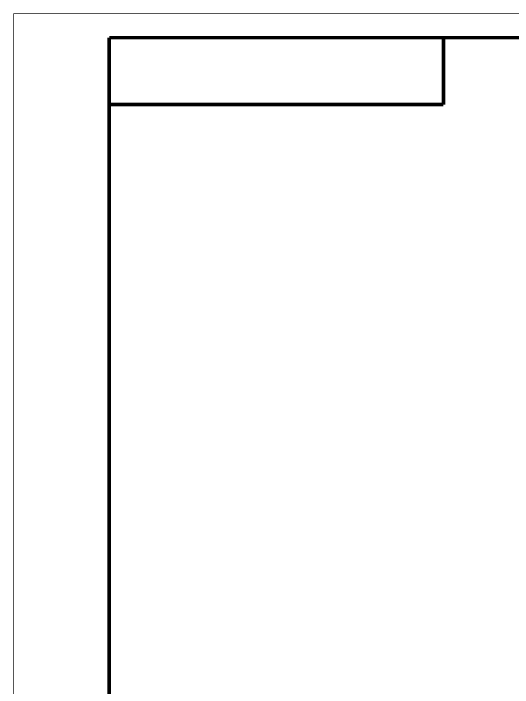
# Model space of a CAD drawing. Header units: millimetres. Extents: x 0 to 841, y 0 to 594.
# Drawn here: x 0.1 to 104.6, y 453.1 to 594 of the extents above; entities that cross this region are included whole.
import ezdxf

# ---------------------------------------------------------------- set-up
doc = ezdxf.new("R2010")
doc.units = ezdxf.units.MM
doc.layers.add('Sheet', color=255, linetype='Continuous')

msp = doc.modelspace()

# ---------------------------------------------------------------- linework, layer by layer
at = {"layer": 'Sheet', "const_width": 0.0991}
msp.add_lwpolyline([(0.16, 594), (0.16, 0), (840.88, 0), (840.88, 594), (0.16, 594), (0.16, 594)], close=True, dxfattribs=at)
msp.add_lwpolyline([(0.16, 594), (0.16, 0), (840.88, 0), (840.88, 594), (0.16, 594), (0.16, 594)], close=True, dxfattribs=at)
at = {"layer": 'Sheet', "const_width": 0.749}
for points in [[(20.16, 4.97), (20.16, 589)], [(835.88, 589), (20.16, 589)], [(90.12, 589), (90.12, 574.99)], [(90.12, 574.99), (20.14, 574.99)]]:
    msp.add_lwpolyline(points, dxfattribs=at)

doc.saveas('drawing.dxf')
